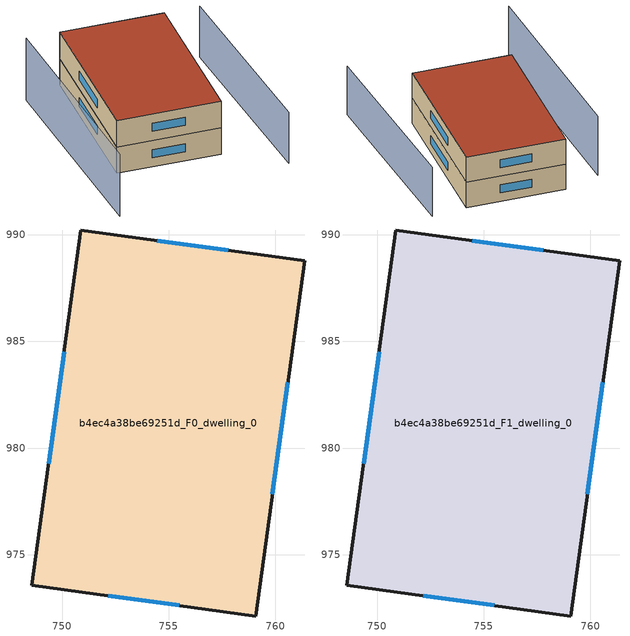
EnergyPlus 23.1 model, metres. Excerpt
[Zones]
b4ec4a38be69251d_F0_dwelling_0
 floor ground (EU_floor_Construction): 761.37,988.78 759.08,972.13 748.59,973.58 750.88,990.22 z0
 wall outside (EU_wall_Construction): 750.88,990.22 748.59,973.58 759.08,972.13 761.37,988.78 750.88,990.22 z0:3
 window (EU_Window_Construction): 750.09,984.52 749.37,979.28 / 757.78,989.27 754.47,989.73 / 759.86,977.83 760.59,983.08 / 752.18,973.08 755.49,972.63 z1.03:1.97
b4ec4a38be69251d_F1_dwelling_0
 floor to b4ec4a38be69251d_F0_dwelling_0 (EU_floor_Construction): 761.37,988.78 759.08,972.13 748.59,973.58 750.88,990.22 z3
 wall outside (EU_wall_Construction): 750.88,990.22 748.59,973.58 759.08,972.13 761.37,988.78 750.88,990.22 z3:6
 window (EU_Window_Construction): 750.09,984.52 749.37,979.28 / 757.78,989.27 754.47,989.73 / 759.86,977.83 760.59,983.08 / 752.18,973.08 755.49,972.63 z4.03:4.97
 roof outside (EU_roof_Construction): 759.08,972.13 761.37,988.78 750.88,990.22 748.59,973.58 z6
shading: 746.77,989.25 745.4,966.62 z0:7; 764.16,967.75 765.1,988.66 z0:5.8
[Building]
EU S2 Campaign: North Axis=0; Terrain=City; Solar Distribution=FullExterior
[Site:Location]
Cape.Town.Intl.AP: Latitude=-33.965; Longitude=18.602; Time Zone=2; Elevation=46
[SizingPeriod:WeatherFileDays]
AnnualSizingPeriod: Begin Month=1; Begin Day of Month=1; End Month=12; End Day of Month=31; Day of Week for Start Day=Monday; Use Weather File Daylight Saving Period=No; Use Weather File Rain and Snow Indicators=No
[MATERIAL]
EU_InternalMass_Material: Roughness=MediumRough; Thickness=0.1; Conductivity=1; Density=1800; Specific Heat=900; Thermal Absorptance=0.9; Solar Absorptance=0.7; Visible Absorptance=0.7
[MATERIAL:NOMASS] Roughness=MediumRough; Thermal Absorptance=0.9; Solar Absorptance=0.7; Visible Absorptance=0.7
Name | Thermal Resistance
EU_wall_NoMass | 0.493876
EU_roof_NoMass | 0.449382
EU_floor_NoMass | 1.25
[WINDOWMATERIAL:SIMPLEGLAZINGSYSTEM]
EU_Window_SimpleGlazing: UFactor=4.4; Solar Heat Gain Coefficient=0.85; Visible Transmittance=0.85
[CONSTRUCTION]
EU_wall_Construction: EU_wall_NoMass
EU_roof_Construction: EU_roof_NoMass
EU_floor_Construction: EU_floor_NoMass
EU_Window_Construction: EU_Window_SimpleGlazing
EU_InternalMass_Construction: EU_InternalMass_Material
[ZONE] Type=1; Multiplier=1; Ceiling Height=autocalculate; Volume=533.921; Floor Area=autocalculate; Part of Total Floor Area=Yes
b4ec4a38be69251d_F0_dwelling_0; b4ec4a38be69251d_F1_dwelling_0
[INTERNALMASS] Construction=EU_InternalMass_Construction; Surface Area=177.973
Name | Zone or ZoneList
b4ec4a38be69251d_F0_dwelling_0_EU_InternalMass | b4ec4a38be69251d_F0_dwelling_0
b4ec4a38be69251d_F1_dwelling_0_EU_InternalMass | b4ec4a38be69251d_F1_dwelling_0
[OTHEREQUIPMENT] Fuel Type=Electricity; Design Level Calculation Method=Watts/Area; Power per Zone Floor Area=1; Fraction Latent=0; Fraction Radiant=0; Fraction Lost=0; Carbon Dioxide Generation Rate=0; EndUse Subcategory=EU_Step8_InternalGains
Name | Zone or ZoneList or Space or SpaceList | Schedule
EU_Step8_InternalGain_b4ec4a38be69251d_F0_dwelling_0_f000 | b4ec4a38be69251d_F0_dwelling_0 | EU_Step8_GainSchedule_b4ec4a38be69251d_F0_dwelling_0_f000
EU_Step8_InternalGain_b4ec4a38be69251d_F1_dwelling_0_f000 | b4ec4a38be69251d_F1_dwelling_0 | EU_Step8_GainSchedule_b4ec4a38be69251d_F1_dwelling_0_f000
[ZONEVENTILATION:DESIGNFLOWRATE] Schedule=EU_AlwaysOn; Design Flow Rate Calculation Method=AirChanges/Hour; Air Changes per Hour=0.64; Ventilation Type=Natural; Fan Pressure Rise=0; Fan Total Efficiency=1; Constant Term Coefficient=1; Temperature Term Coefficient=0; Velocity Term Coefficient=0; Velocity Squared Term Coefficient=0; Minimum Indoor Temperature=-100; Maximum Indoor Temperature=100; Delta Temperature=-100; Minimum Outdoor Temperature=-100; Maximum Outdoor Temperature=100; Maximum Wind Speed=40
Name | Zone or ZoneList or Space or SpaceList
EU_ConstantAir_b4ec4a38be69251d_F0_dwelling_0 | b4ec4a38be69251d_F0_dwelling_0
EU_ConstantAir_b4ec4a38be69251d_F1_dwelling_0 | b4ec4a38be69251d_F1_dwelling_0
[HVACTEMPLATE:THERMOSTAT] Constant Heating Setpoint=20; Constant Cooling Setpoint=50
EU_HeatOnly_b4ec4a38be69251d_F0_dwelling_0; EU_HeatOnly_b4ec4a38be69251d_F1_dwelling_0
[HVACTEMPLATE:ZONE:IDEALLOADSAIRSYSTEM] System Availability Schedule=EU_AlwaysOn; Maximum Heating Supply Air Temperature=50; Minimum Cooling Supply Air Temperature=13; Maximum Heating Supply Air Humidity Ratio=0.0156; Minimum Cooling Supply Air Humidity Ratio=0.0077; Heating Limit=NoLimit; Cooling Limit=NoLimit; Heating Availability Schedule=EU_AlwaysOn; Cooling Availability Schedule=EU_CoolingOff; Dehumidification Control Type=ConstantSensibleHeatRatio; Cooling Sensible Heat Ratio=0.7; Dehumidification Setpoint=60; Humidification Control Type=None; Humidification Setpoint=30; Outdoor Air Method=None; Outdoor Air Flow Rate per Person=0.00944; Outdoor Air Flow Rate per Zone Floor Area=0; Outdoor Air Flow Rate per Zone=0; Demand Controlled Ventilation Type=None; Outdoor Air Economizer Type=NoEconomizer; Heat Recovery Type=None; Sensible Heat Recovery Effectiveness=0.7; Latent Heat Recovery Effectiveness=0.65
Name | Template Thermostat
b4ec4a38be69251d_F0_dwelling_0 | EU_HeatOnly_b4ec4a38be69251d_F0_dwelling_0
b4ec4a38be69251d_F1_dwelling_0 | EU_HeatOnly_b4ec4a38be69251d_F1_dwelling_0
[SIZING:ZONE] Zone Cooling Design Supply Air Temperature Input Method=SupplyAirTemperature; Zone Cooling Design Supply Air Temperature=13; Zone Heating Design Supply Air Temperature Input Method=SupplyAirTemperature; Zone Heating Design Supply Air Temperature=50; Zone Cooling Design Supply Air Humidity Ratio=0.008; Zone Heating Design Supply Air Humidity Ratio=0.008; Cooling Design Air Flow Method=DesignDay; Cooling Design Air Flow Rate=0; Cooling Minimum Air Flow per Zone Floor Area=0.000762; Cooling Minimum Air Flow=0; Cooling Minimum Air Flow Fraction=0.2; Heating Design Air Flow Method=DesignDay; Heating Design Air Flow Rate=0; Heating Maximum Air Flow per Zone Floor Area=0.002032; Heating Maximum Air Flow=0.141576; Heating Maximum Air Flow Fraction=0.3; Account for Dedicated Outdoor Air System=No; Dedicated Outdoor Air System Control Strategy=NeutralSupplyAir; Dedicated Outdoor Air Low Setpoint Temperature for Design=autosize; Dedicated Outdoor Air High Setpoint Temperature for Design=autosize; Zone Load Sizing Method=Sensible Load Only No Latent Load; Zone Latent Cooling Design Supply Air Humidity Ratio Input Method=HumidityRatioDifference; Zone Cooling Design Supply Air Humidity Ratio Difference=0.005; Zone Latent Heating Design Supply Air Humidity Ratio Input Method=HumidityRatioDifference; Zone Humidification Design Supply Air Humidity Ratio Difference=0.005
b4ec4a38be69251d_F0_dwelling_0; b4ec4a38be69251d_F1_dwelling_0
[SCHEDULE:CONSTANT]
Name | Hourly Value
EU_AlwaysOn | 1
EU_CoolingOff | 0
[SCHEDULE:FILE] Column Number=1; Rows to Skip at Top=0; Number of Hours of Data=8760; Column Separator=Comma; Interpolate to Timestep=No; Minutes per Item=60; Adjust Schedule for Daylight Savings=Yes
Name | File
EU_Step8_GainSchedule_b4ec4a38be69251d_F0_dwelling_0_f000 | ../../schedules/b4ec4a38be69251d/b4ec4a38be69251d_F0_dwelling_0_f000_gain.csv
EU_Step8_GainSchedule_b4ec4a38be69251d_F1_dwelling_0_f000 | ../../schedules/b4ec4a38be69251d/b4ec4a38be69251d_F1_dwelling_0_f000_gain.csv
